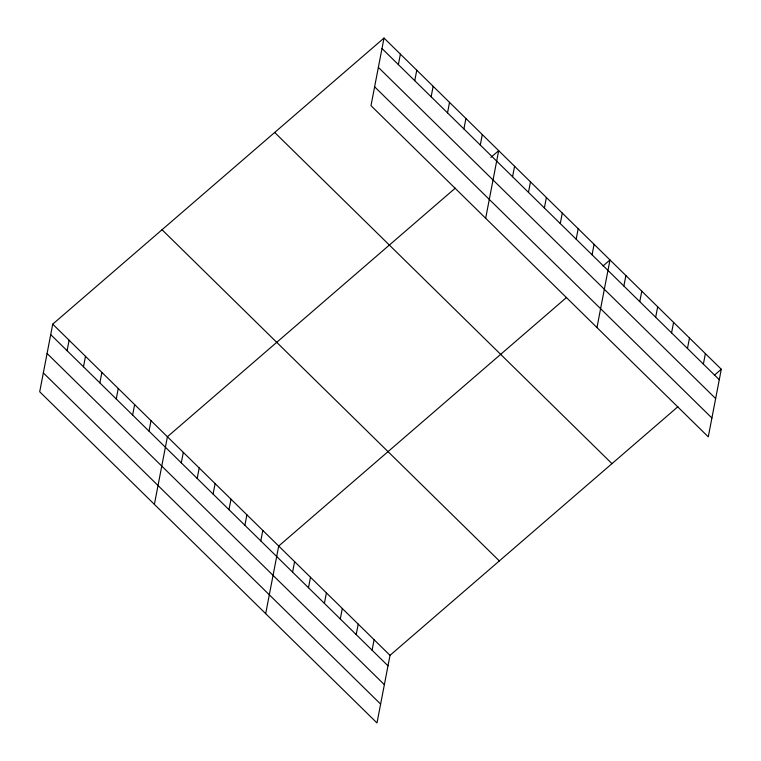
<?xml version="1.0" encoding="UTF-8"?>
<svg xmlns="http://www.w3.org/2000/svg" width="761" height="761" viewBox="0 0 761 761"><rect width="100%" height="100%" fill="white"/><g stroke="black" fill="none" stroke-linecap="round" stroke-linejoin="round"><path stroke-width="1.14" d="M384.01 38.05L370.988 105.665L708.272 436.852L721.295 369.237L384.01 38.05L52.728 324.148L39.705 391.763L376.99 722.95L390.012 655.335L677.908 406.707M67.092 350.707L69.108 340.234M83.482 366.792L85.498 356.319M99.862 382.878L101.879 372.405M116.243 398.964L118.259 388.49M132.623 415.049L134.64 404.576M149.004 431.135L151.02 420.662M154.388 504.362L167.41 436.747L455.306 188.119M181.289 462.831L183.306 452.367M197.194 478.45L199.211 467.977M213.09 494.06L215.106 483.587M228.994 509.67L231.011 499.206M244.89 525.29L246.906 514.817M260.795 540.9L262.811 530.427M265.684 613.661L278.707 546.046L566.603 297.408M292.595 572.129L294.612 561.656M398.374 64.609L400.391 54.136M308.49 587.739L310.507 577.266M414.755 80.695L416.771 70.221M324.395 603.349L326.412 592.886M431.135 96.78L433.152 86.307M340.291 618.969L342.307 608.496M447.525 112.866L449.542 102.393M356.196 634.579L358.212 624.106M463.906 128.951L465.922 118.478M372.091 650.189L374.108 639.725M480.286 145.037L482.303 134.564M485.661 218.274L498.683 150.659L490.874 157.394M512.572 176.742L514.588 166.269M528.467 192.352L530.484 181.879M544.372 207.962L546.388 197.499M560.267 223.582L562.284 213.109M576.172 239.192L578.189 228.719M592.068 254.802L594.084 244.338M596.966 327.563L609.989 259.948L603.045 265.941M623.868 286.031L625.884 275.558M639.773 301.641L641.789 291.178M655.668 317.261L657.685 306.788M671.573 332.871L673.59 322.398M687.468 348.481L689.485 338.017M703.373 364.1L705.39 353.627M714.351 375.23L721.295 369.237M381.993 48.523L719.278 379.71M378.36 67.377L715.644 398.564M374.621 86.811L711.896 417.998M274.683 132.462L611.968 463.649M162.055 229.736L499.33 560.924M52.728 324.148L390.012 655.335M50.711 334.621L387.996 665.808M47.087 353.475L384.362 684.662M43.339 372.9L380.624 704.096"/></g></svg>
